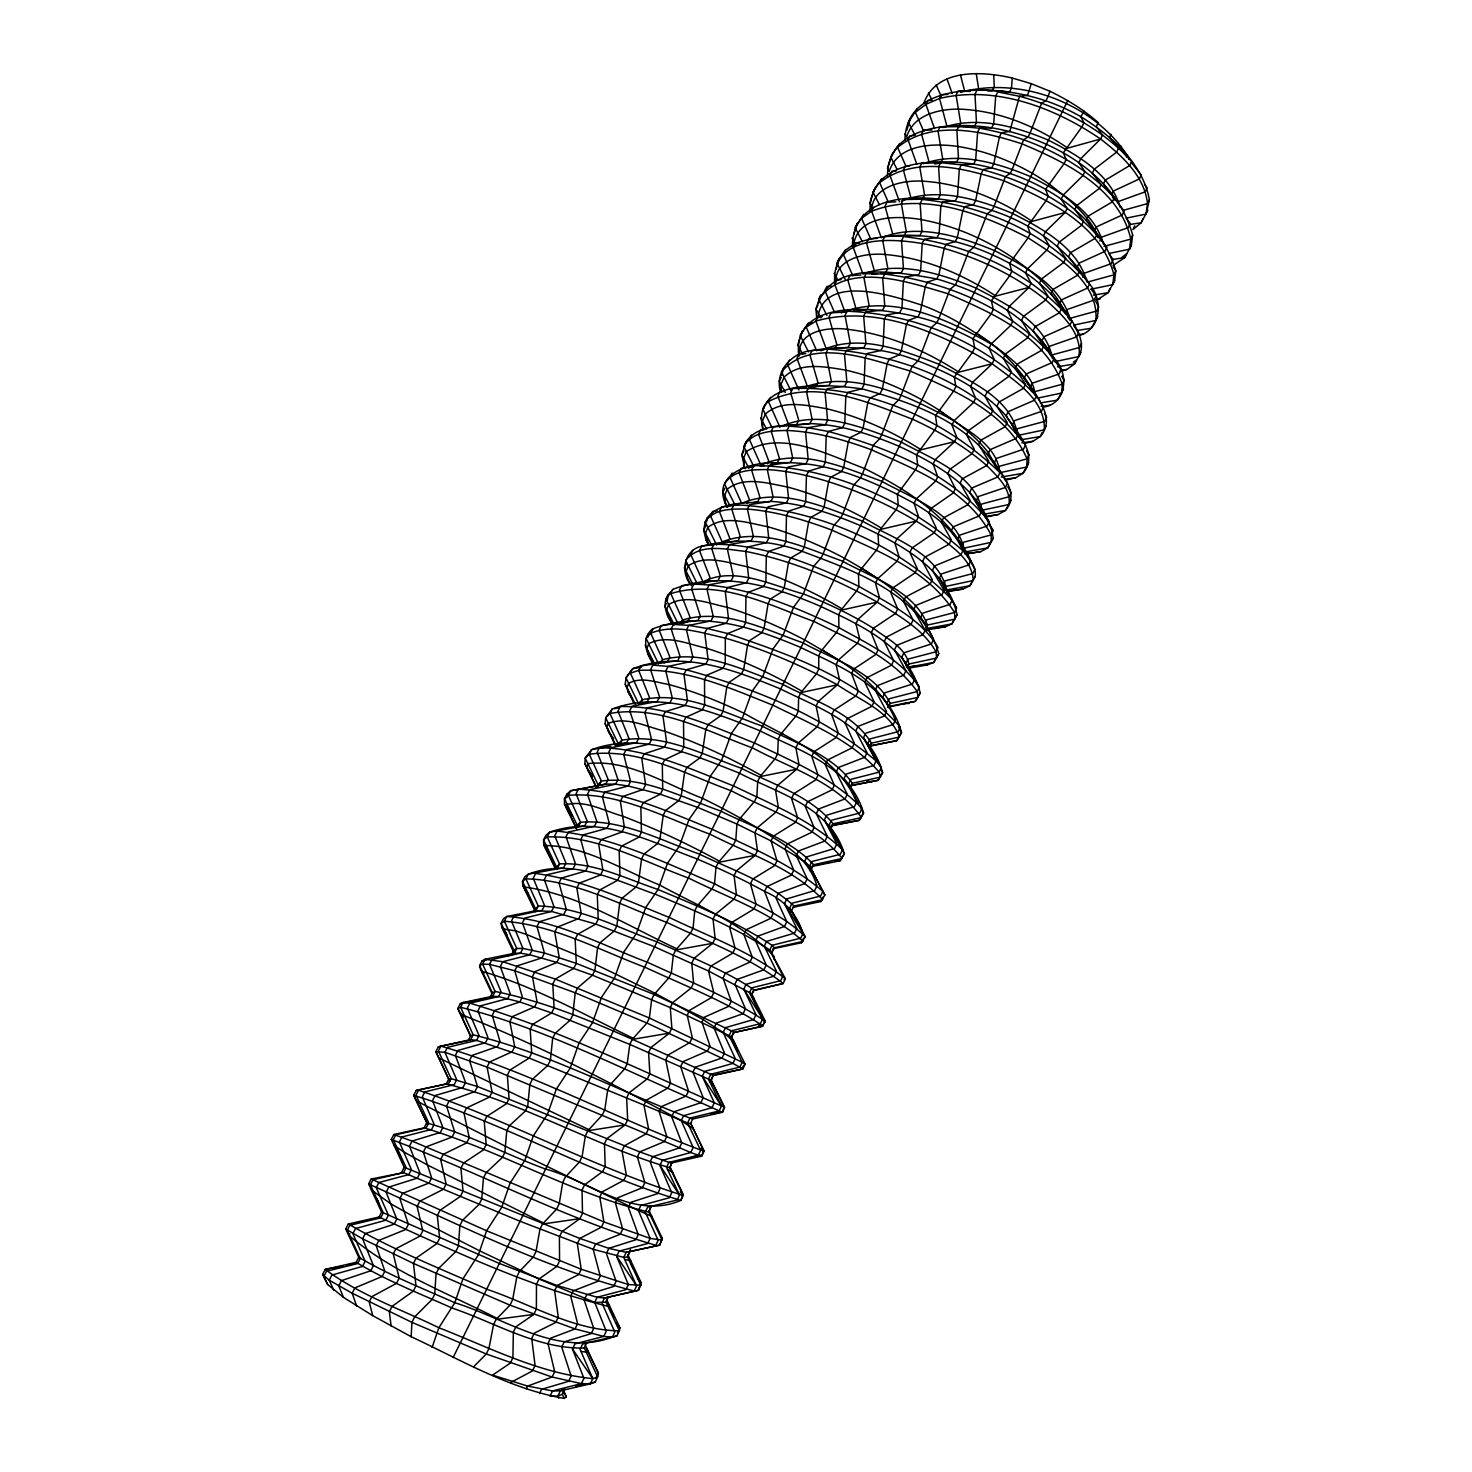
<?xml version="1.0" encoding="UTF-8"?>
<svg xmlns="http://www.w3.org/2000/svg" width="1472" height="1472" viewBox="0 0 1472 1472"><rect width="100%" height="100%" fill="white"/><g stroke="black" fill="none" stroke-linecap="round" stroke-linejoin="round"><path stroke-width="1.5" d="M649.042 1210.481L662.161 1238.081L659.787 1245.11L626.17 1252.341L608.856 1248.348L579.839 1238.449L404.193 1167.278L391.276 1139.438L393.778 1134.507L424.102 1127.865C500.443 1150.754 571.173 1193.369 648.802 1212.1L651.378 1205.568L648.802 1212.1L662.142 1240.123L650.146 1238.394L603.906 1221.907L412.05 1141.076L393.778 1134.507M1017.446 433.246C1009.994 396.943 968.19 380.181 938.658 364.136C902.428 350.262 858.452 332.69 820.916 350.833M988.154 516.562L998.329 514.501L1005.431 510.453C1022.01 490.875 996.728 470.286 988.522 452.879C975.108 435.252 956.745 422.464 938.768 409.915C910.211 391.736 878.858 377.77 845.83 370.134C825.792 366.951 800.363 361.358 784.134 377.145L780.988 384.542L781.282 391.258M575.902 827.411L564.438 804.006L564.475 798.781L566.794 794.236L570.676 790.758L605.82 784.061L615.609 784.19L628.213 785.993L660.358 794.254L698.298 807.631L736.957 824.062L771.089 840.935L804.54 861.543L809.655 866.125L824.872 895.105L820.916 901.563L792.966 907.341L794.089 906.034L822.701 899.705C793.114 867.983 748.346 853.889 710.35 834.33C664.866 817.714 617.982 791.292 568.339 795.34L564.475 798.781L577.116 825.074L575.57 828.11M566.738 797.75L566.794 794.236M835.728 282.477C834.992 257.71 866.198 252.706 885.279 254.509C924.508 257.968 961.823 273.737 994.538 295.173M669.907 1166.542L682.971 1193.958L680.892 1200.398C589.352 1173.018 504.841 1123.283 413.706 1095.334L427.745 1124.645L413.706 1095.334L416.171 1090.458L446.292 1083.962C523.186 1102.73 593.639 1145.529 669.87 1167.719L672.207 1161.684L669.87 1167.719L683.21 1195.448L680.892 1200.398C633.31 1220.638 589.426 1180.618 545.118 1168.915C505.522 1154.195 467.342 1133.716 426.586 1122.97L424.102 1127.865M1035.018 395.122C1034.135 377.255 1017.741 364.964 1005.358 354.053C979.34 334.733 952.366 316.222 921.674 305.072C894.479 296.461 823.86 272.43 817.733 317.952M773.886 958.971L773.959 956.193C742.661 923.57 698.666 906.366 659.548 884.966C623.006 870.265 586.371 846.326 546.296 845.554L545.523 848.332L548.449 852.877M1005.394 480.148L1015.698 477.756L1022.93 473.322C1039.545 453.873 1016.342 432.345 1006.167 415.895C982.634 389.767 950.378 373.428 917.994 360.916C884.267 347.521 847.651 344.816 811.992 350.557C791.954 352.213 774.198 371.514 780.528 392.012M853.65 245.254C857.403 214.618 898.049 215.593 921.178 219.567C954.445 225.713 986.111 239.458 1013.969 258.557M1052.425 358.469C1046.04 322.018 1005.468 303.802 975.881 288.015C940.902 273.774 900.183 260.305 863.015 274.086L853.245 247.48L855.287 243.432C906.218 226.007 963.314 238.041 1009.59 263.322C1034.963 276.846 1056.933 296.314 1071.91 320.988C1078.553 331.126 1085.324 344.779 1078.866 356.574L1054.486 361.707M596.031 786.784L584.899 763.71L585.175 758.08L591.56 749.671C641.645 731.382 692.521 754.786 738.778 772.874C777.676 793.169 830.337 806.417 844.321 853.889L840.162 860.752L812.397 866.382L810.244 870.927L813.703 864.708L842.168 858.452C815.065 824.633 769.065 810.722 731.584 790.906C686.246 774.438 638.719 747.721 589.242 754.216L585.175 758.08L597.779 784.19L597.485 787.299M482.282 972.918L482.356 971.483C535.219 986.571 583.758 1014.723 633.291 1038.257M871.369 210.33C872.951 186.19 902.391 180.099 922.171 181.13C961.253 183.374 998.605 198.83 1030.842 220.506M1024.567 443.532L1032.902 441.324L1040.281 436.54C1057.282 416.981 1034.54 394.57 1024.162 378.194C1001.254 351.606 969.091 335.082 936.818 322.681C900.864 309.819 791.071 289.506 798.781 356.022M563.04 1389.734L566.278 1396.873L564.254 1398.4C509.846 1388.998 460.718 1359.834 411.166 1336.705L411.939 1322.353L414.626 1316.906L432.106 1299.445L434.737 1294.109L436.043 1273.722L438.693 1268.349L455.75 1251.623L458.362 1246.342L459.871 1225.624L462.502 1220.306L479.154 1204.298L481.749 1199.073L483.442 1178.042L486.054 1172.779L502.302 1157.507L504.859 1152.337L506.773 1130.974L509.349 1125.786L525.21 1111.194L527.73 1106.079L529.846 1084.422L532.386 1079.289L547.86 1065.378L550.362 1060.318L552.662 1038.367L555.183 1033.289L570.271 1020.059L572.755 1015.054L575.239 992.809L577.742 987.786L592.462 975.2L594.909 970.25L597.577 947.729L600.042 942.742L614.413 930.819L616.842 925.925L619.694 903.127L622.122 898.196L636.143 886.898L638.535 882.059L641.571 858.986L643.982 854.11L657.634 843.438L660.008 838.635L663.21 815.304L665.602 810.483L678.905 800.418L681.26 795.671L684.627 772.082L687.001 767.317L699.973 757.841L702.291 753.13L705.824 729.302L708.179 724.574L720.802 715.686L723.12 711.031L726.818 686.964L729.137 682.29L741.446 673.974L743.728 669.374L747.574 645.067L749.874 640.43L761.87 632.684L764.115 628.121L768.126 603.575L770.408 598.994L782.092 591.799L784.318 587.273L788.477 562.525L790.74 557.98L802.111 551.319L804.319 546.848L808.625 521.879L810.851 517.39L821.928 511.244L824.118 506.828L828.57 481.638L830.778 477.186L841.542 471.574L843.714 467.194L848.314 441.784L850.485 437.386L860.973 432.29L863.126 427.947L867.854 402.353L870.026 397.992L880.219 393.392L882.335 389.086L887.211 363.29L889.346 358.984L899.263 354.862L901.379 350.612L906.384 324.613L908.5 320.344L918.123 316.719L920.221 312.506L925.354 286.322L927.452 282.09L936.818 278.944C982.468 292.468 1029.296 315.818 1054.173 358.358C1069.206 372.95 1067.108 403.402 1043.63 407.1M923.974 102.893C936.744 68.062 982.726 71.19 1012.258 78.034L1011.485 87.989L1009.516 91.963C971.299 87.547 905.777 87.492 904.912 140.337M615.13 745.071L605.176 723.801L605.673 717.766L612.223 708.989C661.995 690.442 713.368 712.08 759.46 730.572C798.542 750.481 850.154 765.661 863.567 813.059L859.243 820.327L831.643 825.847L833.134 823.786L861.433 817.586C837.586 782.313 788.882 767.593 752.578 747.923C707.406 731.566 659.198 704.646 609.942 713.478L605.673 717.766L618.24 743.691L622.012 740.177C663.081 733.019 703.266 754.842 741.097 768.163C772.414 784.263 810.502 795.745 833.134 823.786L830.981 828.313L829.288 824.798L831.459 820.235L859.85 813.004L862.003 808.441C833.042 777.658 792.175 761.484 754.897 743.176C711.951 726.046 667.478 705.585 620.319 706.578L618.001 711.123L628.912 738.263L626.612 742.826L621.442 744.225M1078.866 356.574C1082.656 332.746 1061.606 314.474 1045.801 299.938C1015.938 275.963 980.849 259.054 944.141 248.4C910.432 239.218 830.907 227.001 834.679 283.047M1079.27 335.542C1101.59 329.066 1103.227 299.626 1089.482 283.967C1070.954 253.92 1042.507 231.527 1010.381 217.47C969.974 199.162 853.594 174.193 852.38 245.99M638.774 1287.669L638.48 1290.282L604.458 1298.028L597.154 1297.255L557.17 1285.534L498.971 1263.307L381.579 1212.026L368.626 1183.985L371.146 1179.017L403.586 1172.614L519.598 1221.098L593.161 1249.25L623.76 1257.401L627.532 1256.941L630.329 1249.912L627.532 1256.941L640.872 1285.24L638.48 1290.282L604.458 1298.028L602.03 1303.143L614.818 1332.013L612.389 1337.165C557.888 1357.442 505.338 1318.323 454.811 1302.72C422.482 1288.331 389.234 1275.249 358.726 1257.254L345.736 1229.01L348.294 1223.986L379.04 1217.031C453.486 1251.053 528.356 1286.178 607.918 1306.308L609.5 1305.701L607.642 1303.419L613.842 1316.98M634.009 703.782L625.25 684.296L625.968 677.838L632.702 668.693C682.106 649.906 733.976 669.815 779.939 688.694C819.223 708.234 869.786 725.346 882.63 772.634L878.122 780.289L850.411 785.698M1090.844 289.23L1112.795 284.666L1113.899 274.859L1115.794 270.866C1097.707 209.797 1033.178 174.432 973.673 164.073C936.339 158.7 868.646 158.976 870.062 211.177M1112.795 284.666L1114.654 280.71L1115.794 270.866L1113.255 267.058M1109.851 253.276L1129.521 249.191L1130.79 239.071L1132.667 235.115C1115.905 173.862 1051.063 137.669 991.686 127.843C953.506 121.753 886.42 124.329 887.561 176.677M1129.521 249.191L1131.361 245.272L1132.667 235.115M653.697 664.866C646.502 654.304 640.32 637.946 652.979 628.802C702.015 609.794 754.345 627.992 800.216 647.257C839.702 666.43 889.235 685.455 901.508 732.596L896.834 740.637L869.124 746.304M647.809 637.376L648.287 633.935M1126.54 218.095L1146.099 214.047L1147.534 203.614L1149.393 199.695C1142.64 163.024 1111.139 135.663 1080.89 116.711C1049.426 98.606 1013.288 89.461 977.003 90.197L974.998 94.19L976.451 122.397L974.446 126.39L940.019 126.905L938.014 130.898L942.706 158.921L940.7 162.914L934.794 164.018M1146.099 214.047L1149.393 199.695M667.313 600.282L668.159 594.835L673.054 589.297C721.722 570.087 774.511 586.574 820.272 606.206C860.016 625.066 908.5 645.987 920.221 692.962L915.363 701.353L887.653 707.278M706.597 521.732L707.37 517.721C722.071 499.505 749.947 503.958 770.942 501.382C801.798 503.461 831.514 513.378 859.814 525.375C899.65 543.702 947.048 568.118 957.076 614.781L951.906 623.907L945.263 626.833L926.293 629.998M1012.258 78.034L1031.246 83.665L1027.603 95.367L1019.526 96.306L997.722 91.945L995.716 95.974L993.674 123.832L991.686 127.843L979.616 128.23L958.916 126.261L956.892 130.29L958.456 158.424L956.45 162.435L949.698 162.656M744.869 446.421L745.844 442.078C759.883 421.857 788.495 426.696 809.95 423.605C840.714 424.598 870.467 434.148 898.564 446.108C937.682 464.25 985.909 491.574 993.25 538.09L987.749 547.915L980.812 551.595L966.57 553.895M919.798 448.923C891.02 430.836 859.611 416.76 826.546 408.701C806.785 405.426 781.779 399.041 765.33 414.166L762.367 421.213L762.956 429.861C749.69 376.262 830.116 384.486 861.911 388.866C912.162 402.5 970.582 422.446 997.777 470.102M763.95 408.406L764.796 404.782M781.742 375.36L783.582 367.834M802.203 331.218L797.677 344.982L802.645 354.016M818.506 303.011C832.876 259.09 902.189 272.872 936.818 278.944L938.878 274.767L944.141 248.4L946.22 244.223L955.328 241.518L957.37 237.378L962.762 210.846L964.822 206.706L973.654 204.461L975.678 200.358L981.198 173.659L983.222 169.538L991.815 167.753L993.821 163.686L999.451 136.822L1001.457 132.756L1009.792 131.394L1019.526 96.306C1061.625 107.769 1102.362 128.616 1131.618 161.57L1129.705 165.563L1105.306 180.118L1103.393 184.11L1124.13 210.974L1122.234 214.986L1096.382 226.89L1094.469 230.902L1098.075 237.673M836.059 269.413L838.911 259.017L845.333 250.258L855.287 243.432L859.666 243.119M853.999 234.122L856.998 223.413M874.938 188.14L869.805 203.026L871.571 206.117M432.106 1347.34L438.877 1327.726L454.811 1302.72L462.87 1278.984L478.382 1254.806L486.606 1230.776L501.676 1207.426L510.085 1183.083L524.75 1160.543L533.306 1135.906L547.547 1114.157L556.269 1089.262L570.124 1068.267L578.993 1043.096L592.443 1022.856L601.459 997.427L614.542 977.942L623.705 952.237L636.401 933.487L645.711 907.543L658.039 889.493L667.478 863.291L679.457 845.958L689.025 819.518L700.654 802.866L710.35 776.204L721.611 760.233L731.455 733.332L742.385 718.023L752.339 690.902L762.919 676.237L773.021 648.913L783.27 634.874L793.482 607.347L803.399 593.934L813.722 566.186L821.137 557.888L823.345 553.398L833.778 525.467L840.898 517.702L843.07 513.268L853.631 485.134L860.458 477.922L862.629 473.524L873.282 445.225L879.833 438.546L881.967 434.185L892.731 405.683L899.006 399.538L901.122 395.232L911.996 366.565L917.994 360.916L920.11 356.647L931.058 327.814L936.818 322.681L938.897 318.449L949.955 289.432L955.438 284.795L957.499 280.618L968.65 251.436L973.894 247.296L975.936 243.138L987.178 213.808L992.165 210.146L994.17 206.025L1005.523 176.548L1010.252 173.346L1012.258 169.28L1023.684 139.638L1028.192 136.896L1030.161 132.866L1041.679 103.077L1045.948 100.795L1047.898 96.802L1049.959 91.282L1031.246 83.665M892.713 153.18L887.432 168.323L889.198 171.396C898.288 143.63 933.745 143.152 957.794 146.409C990.914 151.8 1022.506 165.324 1049.904 184.607M906.826 130.143L910.322 118.551M1134.728 225.786L1132.925 229.595L1141.131 222.787L1147.921 210.165M585.175 1345.003L598.405 1373.229L597.632 1376.909L592.811 1378.638L590.346 1383.846L560.354 1390.856L552.57 1390.948L527.62 1386.072L492.55 1375.124L510.306 1363.127L512.918 1357.681L513.342 1332.142L515.936 1326.787L533.784 1314.422L536.378 1309.05L536.489 1284.265L539.046 1278.984L557.005 1266.27L559.562 1260.952L559.397 1236.922L561.918 1231.678L579.968 1218.632L582.507 1213.37L582.047 1190.075L584.55 1184.886L602.692 1171.51L605.213 1166.302L604.458 1143.726L606.924 1138.61L625.177 1124.884L627.661 1119.732L626.63 1097.873L629.078 1092.794L647.422 1078.755L649.87 1073.677L648.582 1052.498L650.992 1047.475L669.429 1033.123L671.858 1028.1L670.275 1007.584L672.686 1002.634L691.196 987.988L693.606 983.002L691.766 963.166L694.14 958.254L712.742 943.313L715.116 938.382L713.037 919.19L715.374 914.333L734.05 899.098L736.405 894.222L734.068 875.674L736.405 870.872L755.154 855.342L757.491 850.522L754.897 832.618L757.197 827.853L776.038 812.047L778.338 807.282L775.505 789.986L777.786 785.275L796.702 769.212L798.983 764.465L795.91 747.776L798.174 743.121L817.144 726.8L819.407 722.108L816.114 706.008L818.34 701.408L837.384 684.811L839.629 680.174L836.114 664.663L838.322 660.1L857.422 643.264L859.648 638.664L855.913 623.723L858.084 619.215L877.257 602.122L879.446 597.577L875.509 583.206L877.662 578.717L896.908 561.402L899.061 556.913L894.902 543.076L897.055 538.642L916.338 521.088L918.491 516.635L914.112 503.35C872.473 480.35 825.774 460.386 777.29 462.852C752.1 461.122 708.345 474.002 727.389 507.435M662.161 1238.081L659.787 1245.11L626.17 1252.341L623.76 1257.401L636.603 1285.884L634.193 1290.981C541.622 1267.318 455.639 1222.79 368.626 1183.985M416.171 1090.458L448.592 1083.521L451.058 1078.626L438.417 1051.008L440.901 1046.132L470.746 1039.655L476.542 1040.391L529.184 1058.074L687.626 1122.97L700.598 1150.313L698.262 1155.262L690.773 1152.502L487.03 1067.108L444.93 1052.278L435.896 1051.67L449.678 1081.184L435.896 1051.67L438.343 1046.85L440.901 1046.132C531.705 1072.389 615.517 1118.646 704.076 1151.233L690.552 1123.044L704.076 1151.233L701.758 1156.127L698.262 1155.262L668.914 1162.383L666.558 1167.333L679.494 1195.043L677.12 1200.048L647.643 1207.132L645.27 1212.137L658.15 1240.234L655.776 1245.275C564.494 1218.706 480.019 1172.761 391.276 1139.438M470.451 1036.086L457.866 1008.467L460.294 1003.683L463.073 1002.487L492.678 996.231L498.64 996.562L519.874 1001.972L551.632 1012.957L629.814 1044.439L708.474 1079.086L721.501 1106.061L719.182 1110.955L689.945 1118.076C617.688 1090.642 548.43 1053.271 473.193 1034.798L470.672 1035.699L468.243 1040.502L438.343 1046.85M535.311 911.665L522.873 885.776L522.468 881.397L524.823 876.76L528.282 874.166C571.78 857.587 615.167 880.219 655.647 894.35C694.637 910.708 734.362 926.679 769.782 950.029L782.92 975.936L780.675 980.683L751.824 987.859L749.561 992.606L762.662 1018.882L760.38 1023.666L731.4 1030.823L654.12 994.465L576.288 963.369L544.438 953.01L522.928 948.41L516.782 948.502L513.894 950.194L511.52 954.886L514.39 953.249L520.499 953.194L529.773 954.758L556.821 962.449L592.462 975.2L670.275 1007.584L729.118 1035.626L731.805 1037.263L745.145 1064.146L742.882 1068.93L713.644 1075.498C641.994 1045.157 571.651 1007.106 495.107 991.429L492.384 992.735L489.992 997.482L492.678 996.231L495.107 991.429L482.595 964.068L485.024 959.284L514.39 953.249L516.782 948.502L504.362 921.251L506.773 916.504L535.882 910.708L551.558 911.462L595.792 924.103L653.862 946.533L708.51 971.005L749.561 992.606L752.045 994.63L765.366 1021.255L761.999 1026.444L733.479 1032.626L731.253 1037.337L733.093 1041.164M555.22 868.333L543.757 844.689L543.573 839.886L545.91 835.305L549.59 832.25C600.116 814.237 650.238 841.745 696.753 858.802C719.826 868.682 742.587 879.299 764.575 891.406C783.38 899.41 796.978 913.56 802.994 933.432L800.768 938.142L772.027 945.318C736.754 921.785 696.992 905.85 658.039 889.493C626.189 878.894 593.823 861.966 559.507 863.917L554.686 869.437M632.371 698.501L629.041 693.938L627.035 687.81L628.636 683.358C641.056 676.329 656.089 682.364 669.061 684.572C694.931 691.601 719.79 701.831 744.004 713.239C784.852 736.828 837.347 755.136 856.557 802.111L854.367 806.711L826.565 815.267L824.375 819.867L842.518 849.694L840.346 854.294L811.845 861.506L809.655 866.125L824.872 895.105M668.159 594.835C661.885 603.943 666.393 615.333 672.318 623.374L668.196 616.713L666.614 609.831L668.638 604.606C686.357 593.786 708.602 603.502 727.15 607.31C753.811 615.517 779.479 626.704 804.135 639.676C839.095 660.192 879.262 680.248 895.381 720.01L893.246 724.537L865.61 733.24L863.457 737.748L881.286 767.593L879.152 772.119L880.532 777.106L852.38 783.27L850.724 785.68L878.122 780.289L882.63 772.634L880.55 768.734M708.51 544.511L705.456 533.306L707.866 527.344C725.052 514.574 748.53 523.13 767.501 526.682C794.126 534.152 819.665 545.045 844.063 558.035C879.189 578.22 916.688 600.65 933.469 639.529L931.371 643.963L903.882 652.814L901.784 657.23L919.282 687.093L917.203 691.527L918.142 697.342L890.284 703.377L888.205 707.774M745.844 442.078L741.814 454.922L744.354 466.532L743.581 458.234L746.359 451.536C781.466 429.198 829.914 455.713 864.432 468.446C906.605 489.569 950.158 516.12 970.802 560.611L968.76 564.954L941.436 573.933L939.357 578.275L956.561 608.138L954.518 612.481L955.052 619.086L927.489 625.03L926.127 627.9M809.25 388.166L815.764 386.382L817.88 382.168L809.876 354.77L811.992 350.557L848.203 347.337L850.301 343.142L845.002 315.413L847.118 311.218C917.277 313.904 988.522 344.117 1036.27 396.078L1034.264 400.292L1008.173 411.682L1006.167 415.895L1018.182 434.166L1016.177 438.435L990.03 449.696L988.006 453.946L1007.437 483.202L1005.413 487.453L978.254 496.579L976.23 500.83L993.122 530.693L991.116 534.943L991.263 542.322L963.976 548.154C955.126 512.422 910.469 497.481 881.434 481.142C844.229 467.544 799.682 447.028 760.895 465.17L749.303 439.226L751.438 435.031M1026.794 450.726L1029.002 454.701L1027.033 458.878L1026.794 466.974L999.782 472.714C996.691 441.158 960.314 427.892 938.768 409.915M1062.03 376.151L1064.201 380.126L1062.269 384.247L1061.662 393.042L1037.171 398.213M1081.552 343.381L1079.638 347.447L1052.59 354.77M595.994 1378.326L598.405 1373.229L586.334 1348.297L588.009 1351.057L586.206 1352.106L580.98 1351.443M617.504 1332.749L619.878 1327.726L606.685 1299.702L606.022 1302.223L619.362 1330.835L616.952 1335.932L612.389 1337.165L603.759 1336.41L575.055 1328.94L509.993 1305.149L413.466 1263.454L362.59 1238.835L345.736 1229.01M639.547 1285.994L641.13 1282.682L627.974 1254.862M446.292 1083.962L448.739 1079.123L451.058 1078.626L477.48 1086.52L639.786 1151.895L668.914 1162.383L672.207 1162.825L701.758 1156.127L703.598 1150.258L700.764 1148.362M710.994 1079.97L724.003 1106.999L722.421 1112.317L724.702 1107.478L710.994 1079.97L713.258 1075.204L742.882 1068.93L732.927 1063.391L646.926 1023.058L575.239 992.809L514.74 970.747L489.532 964.362L482.595 964.068L479.614 965.687L480.516 969.165L491.961 993.526M741.98 1068.893L743.47 1065.746M744.206 1064.164L745.145 1064.146L742.182 1062.25L729.118 1035.626L731.4 1030.823L734.068 1032.498L763.14 1026.002C726.524 1001.843 685.014 985.78 645.306 967.398C599.362 950.066 553.914 925.115 504.362 921.251L501.142 923.33L513.894 950.194L514.225 953.414L501.805 927.25L501.142 923.33L503.534 918.657L506.773 916.504C556.342 920.074 601.827 945.098 647.754 962.394C687.406 980.83 728.99 996.783 765.366 1021.255L761.999 1026.444L758.779 1025.506M771.862 951.777L773.334 948.686L801.467 942.779L803.638 938.179M820.916 901.563L823.069 897.018M953.911 619.657L951.906 623.907L927.415 628.415M1042.213 432.474L1040.281 436.54L1020.869 439.815M1109.98 288.825L1108.122 292.744L1096.548 300.27M1142.953 218.942L1141.131 222.787L1129.778 224.498M360.548 1257.677L358.726 1257.254L356.169 1262.314L325.183 1269.416L322.607 1274.494L329.268 1280.235L352.194 1293.244L411.939 1322.353L486.275 1353.982L552.129 1377.038L581.44 1383.606L590.346 1383.846L595.203 1382.061L597.632 1376.909L584.292 1348.002L586.721 1342.887L616.952 1335.932M556.25 866.364L543.573 839.886L547.234 836.887L549.59 832.25L584.807 825.7L587.162 821.063L576.049 793.831L578.404 789.194C625.545 791.66 669.484 812.194 712.724 829.49C750.591 847.504 790.795 863.696 822.848 891.351L820.658 896.006L792.028 903.219L789.82 907.874L805.239 936.744L801.467 942.779M690.515 584.329C679.898 571.614 684.388 549.866 701.702 546.167C735.043 538.053 769.746 539.801 802.111 551.319C854.57 571.265 921.895 593.694 938.731 653.678L933.726 662.455L927.25 664.976L908.132 668.27M1049.959 91.282C1067.292 99.636 1083.815 109.793 1098.241 122.599L1096.309 126.574L1102.528 134.982L1100.578 139.012L1080.816 158.626L1078.866 162.656L1084.919 171.506L1082.95 175.573L1063.226 195.003L1061.257 199.07L1067.126 208.38L1065.158 212.502L1045.451 231.73L1043.482 235.833L1049.186 245.603L1047.181 249.762L1027.53 268.824L1025.524 272.964L1031.062 283.194L1029.02 287.408L1009.424 306.25L1007.4 310.426L1012.754 321.154L1010.712 325.404L991.153 344.043L989.11 348.275L994.262 359.481L992.202 363.768L972.698 382.205L970.637 386.474L975.605 398.194L973.507 402.518L954.058 420.753L951.979 425.058L956.745 437.294L954.647 441.655L935.235 459.669L933.138 464.011L937.719 476.762L935.585 481.178L916.246 498.953L914.112 503.35C933.708 515.218 953.746 528.669 962.89 550.694C968.907 557.98 976.322 566.058 975.255 576.251L969.901 585.746L963.13 589.039L946.367 591.726M558.79 1398.179L557.888 1396.063L560.354 1390.856L564.806 1389.071L562.341 1394.242L557.888 1396.063L550.068 1396.21L552.57 1390.948L581.44 1383.606L583.924 1378.344L572.498 1349.051L574.982 1343.844L603.759 1336.41L606.225 1331.203L594.706 1302.407L597.154 1297.255L625.858 1289.711L628.305 1284.541L616.676 1256.242L619.105 1251.145L647.717 1243.49L650.146 1238.394L638.425 1210.554L505.411 1146.265L417.11 1101.277M649.575 1215.007L651.857 1216.387L638.425 1210.554L640.817 1205.513L669.355 1197.766L671.747 1192.706L659.934 1165.346L662.308 1160.359L690.773 1152.502L693.146 1147.516L681.242 1120.615C609.298 1082.178 536.618 1043.924 460.607 1014.3L463.386 1017.152M724.003 1106.999L714.306 1102.767L702.31 1076.326L704.646 1071.432L732.927 1063.391L735.246 1058.497L723.175 1032.498L703.138 1019.654L655.15 993.287L575.883 954.794L526.645 934.499L515.586 930.856L503.866 929.09L503.571 930.985L506.975 934.665M737.73 1050.75L733.7 1041.09L723.175 1032.498L725.475 1027.64L753.682 1019.526L755.982 1014.668L743.82 989.092L746.102 984.308L774.235 976.102L776.498 971.299L764.262 946.146L766.526 941.399L794.567 933.101L796.83 928.354L784.502 903.642L786.747 898.932L814.715 890.56L816.923 885.85C810.336 863.162 792.175 848.921 772.8 837.384C749.984 823.087 726.487 809.894 702.218 798.21C665.896 784.3 627.808 758.834 587.862 763.655L586.666 767.298L592.149 776.075M1044.402 413.595L1046.684 417.238L1044.734 421.378L1017.465 428.702L1015.496 432.86L1012.386 424.856L1014.374 420.679L1041.385 411.424L1043.372 407.247C1027.033 377.476 1005.578 350.851 976.138 333.058M1031.688 391.534L1030.216 387.394L1032.185 383.254L1059.122 373.962L1061.073 369.822L1049.076 352.066M1065.36 313.554L1067.31 309.488L1094.082 300.067L1095.996 296.001L1091.157 289.138M1082.693 277.141L1084.606 273.111L1111.305 263.635L1113.218 259.606L1109.207 254.049M1099.86 241.058L1101.774 237.066L1128.38 227.553L1130.275 223.56L1126.246 218.077M924.637 624.11L926.698 619.767L954.518 612.481C927.71 569.425 875.877 550.031 831.551 529.975C804.43 519.855 776.388 511.41 747.408 509.073C732.89 508.944 714.104 508.098 705.217 521.971L703.69 529.938L705.787 539.341L708.547 544.622L705.787 539.341M956.561 608.138L943.147 585.12L945.208 580.814L972.9 573.528L974.924 569.222L957.886 539.378L951.151 531.171L953.212 526.847L979.432 515.807L981.493 511.465L969.662 492.384L971.704 488.097L997.887 476.928L999.93 472.641C945.815 420.109 868.848 385.498 792.782 388.553L790.63 392.785L798.762 420.182L796.628 424.433L790.151 426.052M961.492 546.517L963.534 542.248L991.116 534.943C967.711 489.79 915.142 469.421 871.093 449.641C844.063 439.705 815.948 431.756 787.023 430.468C771.714 430.707 752.523 431.554 743.728 446.237L753.149 465.134M997.666 470.378L999.654 466.201L1027.033 458.878C1006.885 411.939 953.709 390.356 909.862 370.889C872.436 360.217 811.918 335.726 781.503 371.919L790.869 390.577M756.829 1006.517L751.29 995.109L753.498 990.454L783.196 983.48L785.404 978.788L769.782 950.029L772.027 945.318L774.272 947.784L803.05 941.399C771.015 911.959 727.462 897.442 688.896 878.214C643.264 861.414 596.933 835.378 547.234 836.887L559.507 863.917L557.152 868.572M608.433 1297.163L606.022 1302.223L594.706 1302.407L539.046 1278.984L479.578 1250.832L420.366 1220.417L390.724 1203.765L371.404 1189.983M734.068 1032.498L731.253 1037.337M772.064 952.439L774.272 947.784L773.334 948.686M858.378 803.197L850.246 787.741L852.38 783.27C831.735 753.682 792.69 742.182 761.76 725.898C724.04 712.632 683.266 690.754 642.436 699.734L638.498 703.598L625.968 677.838L632.702 668.693L641.222 667.294M868.94 745.071L871.222 751.143L869.308 747.574L871.424 743.139C852.766 712.172 812.82 700.47 782.202 684.075C744.611 670.809 703.211 648.986 662.658 659.695L659.916 662.492M907.598 666.926L908.978 664.019C905.096 646.797 886.273 638.278 873.393 628.305C851.294 614.505 827.687 603.299 803.399 593.934C771.438 585.286 730.443 563.997 699.586 583.998M944.472 589.26L945.815 586.408C935.235 551.466 891.149 537.28 861.985 520.922C824.725 507.454 780.804 486.514 741.63 503.332L729.965 477.296L732.118 473.046M539.654 1393.322L541.567 1389.329L568.597 1381.325L571.118 1376.007L561.715 1347.082L564.236 1341.838L591.229 1333.65L593.731 1328.37L584.182 1300.052L586.666 1294.845L613.622 1286.473L616.106 1281.266L606.39 1253.5L608.856 1248.348L635.775 1239.792L638.222 1234.64L628.378 1207.426L630.807 1202.348L657.708 1193.608L660.118 1188.511L650.127 1161.85L652.538 1156.826L679.383 1147.921L681.794 1142.861L671.655 1116.751L674.047 1111.765L700.856 1102.694L722.421 1112.317L693.036 1118.941L689.945 1118.076L687.626 1122.97L690.718 1123.798L692.834 1118.223M1111.636 194.948L1113.531 190.974L1139.328 178.958L1141.223 174.984L1131.434 162.785M1128.638 159.307L1129.098 158.314C1095.702 104.328 1021.678 75.514 960.701 92.368M526.332 1388.74L527.62 1386.072L552.129 1377.038L554.686 1371.665L547.989 1343.513L550.528 1338.232L575.055 1328.94L577.594 1323.622L570.694 1296.133L573.197 1290.907L597.742 1281.358L600.263 1276.095L593.161 1249.25L595.626 1244.079L620.19 1234.272L622.674 1229.083L615.37 1202.863L617.835 1197.73L642.399 1187.702L644.846 1182.568L637.358 1156.955L639.786 1151.895L664.369 1141.628L666.798 1136.531L659.125 1111.544L661.517 1106.521L686.099 1096.033L688.51 1090.991L680.653 1066.593L683.026 1061.643L707.609 1050.916L710.001 1045.93L701.96 1022.12L704.315 1017.207L728.898 1006.259L731.253 1001.328L723.046 978.107L725.365 973.231L749.966 962.081L752.302 957.205L743.912 934.536L746.212 929.715L770.813 918.344L773.113 913.523L764.575 891.406L766.857 886.641L791.458 875.067L793.721 870.283L785.018 848.718L787.281 844.008L811.882 832.232L814.126 827.503L805.258 806.472L807.502 801.798L832.085 789.838L834.33 785.146L825.295 764.63L827.522 760.012L852.104 747.85L854.312 743.213L845.13 723.23L847.32 718.649L871.902 706.302L874.092 701.721L864.782 682.217L866.953 677.69L891.517 665.178L893.688 660.634L884.23 641.626L886.365 637.137L910.947 624.441L913.082 619.951L903.477 601.441L905.611 596.988L930.157 584.126L932.291 579.674L922.539 561.642L924.655 557.244L949.201 544.198L951.298 539.782L941.418 522.229L943.497 517.868L968.042 504.657L970.122 500.296L960.112 483.202L962.173 478.878L986.718 465.52L988.779 461.196L978.622 444.544L980.683 440.275L1005.192 426.751L1007.234 422.464L996.967 406.272L998.991 402.04L1023.5 388.35L1025.524 384.118L1015.128 368.35L1017.134 364.173L1041.624 350.336L1043.63 346.122L1033.123 330.814L1035.11 326.655L1059.582 312.671L1061.57 308.513L1050.934 293.609L1052.903 289.506L1077.357 275.374L1079.326 271.253L1068.58 256.772L1070.53 252.687L1094.984 238.427L1096.916 234.342L1086.06 220.266L1087.992 216.237L1112.427 201.83L1114.359 197.782C1079.252 159.951 1029.995 137.135 979.616 128.23L977.61 132.296L975.678 160.025L973.673 164.073L961.345 164.864L940.645 162.693L938.602 166.759L940.295 194.782L938.271 198.849L903.403 199.566L901.342 203.651L906.274 231.564L904.231 235.649L900.33 236.238M1121.498 146.317L1120.542 148.286L1127.294 157.467M510.471 1382.631L532.496 1370.91L535.09 1365.501L531.705 1338.471L534.262 1333.154L555.717 1322.463L558.274 1317.109L554.631 1290.815L557.17 1285.534L578.68 1274.55L581.219 1269.25L577.318 1243.656L579.839 1238.449L601.404 1227.133L603.906 1221.907L599.766 1196.994L602.25 1191.842L623.87 1180.25L626.354 1175.061L621.975 1150.846L624.441 1145.75L646.116 1133.863L648.563 1128.73L643.963 1105.178L646.392 1100.118L668.104 1087.955L670.533 1082.877L665.694 1059.969L668.104 1054.982L689.871 1042.544L692.282 1037.521L687.222 1015.257L689.595 1010.307L711.418 997.593L713.791 992.643L708.51 971.005L710.866 966.11L732.725 953.138L735.08 948.226L729.597 927.194L731.915 922.355L753.83 909.126L756.148 904.268L750.444 883.844L752.744 879.06L774.695 865.573L776.995 860.77L771.089 840.935L773.37 836.188L795.358 822.462L797.64 817.714L791.531 798.468L793.776 793.776L815.801 779.81L818.064 775.1L811.753 756.424L813.998 751.769L836.041 737.582L838.286 732.909L831.772 714.803L833.998 710.203L856.078 695.778L858.286 691.159L851.607 673.606L853.797 669.042L875.914 654.396L878.103 649.833L871.222 632.813L873.393 628.305L895.546 613.438L897.718 608.911L890.67 592.425L892.805 587.954L914.977 572.884L917.13 568.394L909.898 552.423L912.033 548.007L934.223 532.735L936.358 528.282L928.961 512.826L931.058 508.466L953.286 492.973L955.383 488.575L947.821 473.616L949.9 469.292L972.146 453.597L974.243 449.254L966.497 434.792L968.576 430.505L990.84 414.626L992.901 410.32L985.007 396.336L987.05 392.086L1009.332 376.022L1011.374 371.754L1003.334 358.266L1005.358 354.053L1027.658 337.806L1029.682 333.574L1021.476 320.546L1023.482 316.37L1045.801 299.938L1047.806 295.762L1039.453 283.176L1041.44 279.054L1063.778 262.439L1065.765 258.299L1057.246 246.174L1059.214 242.089L1081.57 225.308L1083.539 221.205L1074.891 209.521L1076.842 205.473L1099.198 188.526L1101.148 184.46L1092.353 173.218L1094.285 169.206L1116.678 152.094L1118.591 148.065L1109.667 137.246L1111.102 134.265M1084.018 111.136L1080.89 116.711L1083.926 122.802L1081.957 126.85L1063.318 152.83L1066.151 159.399L1064.182 163.484L1045.58 189.318L1048.23 196.346L1046.224 200.486L1027.677 226.136L1030.106 233.662L1028.1 237.82L1009.59 263.322L1011.834 271.326L1009.792 275.54L991.337 300.858L993.361 309.359L991.3 313.61L972.918 338.762L974.722 347.778L972.642 352.066L954.298 377.034L955.898 386.566L953.782 390.89L935.511 415.693L936.873 425.739L934.757 430.118L916.541 454.719L917.663 465.299L915.529 469.715L897.368 494.132L898.27 505.264L896.098 509.735L880.182 529.497L878.03 533.931L878.674 545.615L876.484 550.142L860.66 569.646L858.47 574.135L858.894 586.39L856.667 590.953L840.935 610.218L838.727 614.744L838.893 627.587L836.666 632.187L821.008 651.194L818.782 655.758L818.69 669.19L816.445 673.845L800.897 692.576L798.634 697.194L798.302 711.215L796.021 715.926L780.565 734.381L778.283 739.054L777.676 753.682L775.376 758.43L760.03 776.627L757.73 781.338L756.847 796.591L754.529 801.394L739.275 819.297L736.957 824.062L735.798 839.96L733.461 844.799L718.318 862.408L715.981 867.229L714.546 883.77L712.154 888.665L697.139 905.961L694.766 910.837L693.054 928.041L690.644 932.99L675.74 949.974L673.348 954.905L671.324 972.771L668.895 977.776L654.12 994.465L651.691 999.433L649.373 1017.998L646.926 1023.058L632.261 1039.416L629.814 1044.439L627.201 1063.704L624.717 1068.801L610.162 1084.827L607.697 1089.906L604.771 1109.888L602.269 1115.058L587.843 1130.754L585.359 1135.887L582.102 1156.587L579.563 1161.813L565.285 1177.158L562.764 1182.329L559.194 1203.783L556.637 1209.064L542.487 1224.06L539.93 1229.304L536.029 1251.513L533.434 1256.849L519.432 1271.477L516.856 1276.776L512.606 1299.758L509.993 1305.149L496.119 1319.409L493.525 1324.763L488.925 1348.536L486.275 1353.982L473.542 1366.881M834.734 348.68L836.832 344.522L828.92 317.106L831.036 312.929L846.768 311.825M922.539 199.106L924.582 195.077L919.761 167.109L921.803 163.061L940.7 162.914M958.677 127.07L960.664 123.114L956.082 95.036L958.088 91.062L970.361 91.393M381.579 1212.026L379.04 1217.031L380.678 1217.822L383.29 1212.799L370.41 1184.831L372.968 1179.808L403.586 1172.614L406.125 1167.609L393.318 1139.77L395.839 1134.783L426.218 1127.828L428.702 1122.878L415.987 1095.168L418.49 1090.237C508.594 1120.137 592.719 1167.094 683.21 1195.448L680.285 1191.731M401.69 1172.227L404.193 1167.278M533.6 911.168L538.255 905.998C579.655 906.973 617.946 927.765 656.273 941.62C689.374 956.579 723.966 969.698 754.271 989.92L751.29 995.109M596.252 787.207L601.367 781.025C642.62 775.762 682.272 797.438 720.213 810.851C751.953 826.749 789.084 838.378 813.703 864.708L812.397 866.382M535.882 910.708L538.255 905.998L525.909 878.858L528.282 874.166L563.592 867.781L565.966 863.089L554.742 835.82L557.115 831.146C612.573 836.942 663.835 862.132 714.546 883.77C745.09 900.128 780.399 911.996 805.239 936.744M578.22 826.878L580.538 822.259L568.339 795.34L570.676 790.758L599.067 785.588L601.367 781.025L589.242 754.216L591.56 749.671L611.046 746.23M661.167 662.639L662.658 659.695L650.734 633.218L652.979 628.802M681.205 622.95L682.677 620.025C722.936 607.678 764.962 629.39 802.461 642.675C832.766 659.143 873.577 671.177 890.284 703.377M701.058 583.648L702.512 580.759L690.736 554.502L692.926 550.178M747.187 503.755L749.358 499.468L739.036 472.586L741.207 468.298L753.903 466.771M767.317 463.846L768.752 460.994L758.522 434.148L760.674 429.916L764.87 429.438M786.545 425.721L787.962 422.906L777.823 396.097L779.958 391.902L784.502 391.442M805.589 387.946L806.987 385.167L796.959 358.414L799.057 354.255M873.687 207.166L871.645 211.177L861.58 218.316L855.011 227.369L862.371 241.794M713.258 1075.204L711.362 1080.301L708.474 1079.086L710.792 1074.229L739.882 1067.09L742.182 1062.25L649.373 1017.998L555.294 979.082L502.78 961.731L485.024 959.284L482.025 960.958L479.614 965.687L492.384 992.735M707.37 517.721L705.217 521.971L716.643 545.063M820.64 294.952L815.948 308.991L816.684 318.081M838.911 259.017L836.887 263.01L845.222 279.404M612.223 708.989L609.942 713.478L622.012 740.177L619.712 744.703L615.388 745.458M673.054 589.297L665.97 599.159L677.451 622.564M770.574 397.385L762.698 408.903L772.101 427.671M789.526 360.07L787.428 364.21L798.891 389.933M845.333 250.258L843.29 254.27L852.785 275.669M863.604 214.342L861.58 218.316L871.001 239.623M881.691 178.738L872.951 192.041L879.354 204.534M899.613 143.465L890.744 157.062L897.129 169.464M917.369 108.523L908.371 122.378L915.161 135.516M666.301 603.52L664.847 606.372L674.378 624.901M686.522 563.739L684.351 567.971L692.926 584.458M705.824 525.725L703.69 529.938L711.859 545.523M724.96 488.078L722.844 492.255L729.946 505.669M743.912 450.782L741.814 454.922L748.917 468.206M781.282 377.237L779.222 381.285L785.257 392.362M817.972 305.017L815.948 308.991L820.916 317.952M1067.752 100.556C864.174 518.733 658.922 938.694 453.137 1357.515M1131.361 245.272L1124.7 257.618L1112.961 265.567M1114.654 280.71L1108.122 292.744L1093.383 295.062M1097.781 316.462L1091.396 328.219L1076.566 330.574M1080.761 352.544L1074.523 363.989L1066.85 369.472L1060.447 371.533M1063.594 388.976L1057.485 400.108L1040.336 402.942M944.178 589.168L945.815 586.408L973.25 580.52C972.366 558.385 949.422 545.542 934.223 532.735C908.518 515.016 880.458 500.977 851.423 489.606C824.357 479.578 796.278 471.371 767.317 469.568C752.413 469.623 733.387 469.642 724.555 483.92L734.97 504.914M1043.225 430.799L1046.242 425.739M1028.744 462.834L1022.93 473.322L1001.236 477.057M1011.08 500.296L1005.431 510.453L983.572 514.262M993.25 538.09L987.749 547.915L965.761 551.816M975.255 576.251L969.901 585.746L945.576 590.143M954.96 618.038L957.076 614.781M938.731 653.678L933.726 662.455L906.826 667.478M920.221 692.962L915.363 701.353L888.297 706.505M790.795 911.904L794.089 906.034C767.501 881.562 731.29 869.621 699.126 853.981C661.057 840.475 621.92 819.002 580.538 822.259L577.116 825.074M679.843 623.061L682.677 620.025L670.827 593.658C719.072 578.478 769.562 605.305 814.329 621.607C850.871 640.191 892.768 656.99 917.203 691.527L889.162 698.777L887.046 703.211L887.818 706.266M349.95 1233.573L348.514 1235.045C391.589 1271.955 446.844 1292.729 497.113 1318.397M1121.682 257.637L1126.54 253.736L1124.7 257.618L1112.151 259.532M1073.327 362.204L1076.4 359.996L1074.523 363.989L1057.466 366.767M784.024 979.763L785.404 978.788C751.272 951.593 708.713 936.505 669.631 917.608C626.134 900.11 582.544 879.649 535.624 873.503L533.232 878.232L544.548 905.538L542.156 910.266L513.912 916.302L511.483 921.086L522.928 948.41L520.499 953.194L491.979 959.523L489.532 964.362L501.069 991.723L498.64 996.562L469.826 1003.205L463.073 1002.487L460.626 1007.308L457.866 1008.467L470.672 1035.699M841.193 312.91C891.241 292.818 947.361 319.203 991.153 344.043M802.13 388.038C853.024 368.423 909.254 396.741 954.058 420.753M781.982 426.254C820.254 408.958 864.064 428.113 900.698 441.766C929.642 458.05 974.777 473.837 981.971 510.25L1009.111 504.473C1010.859 488.226 996.986 476.082 986.718 465.52C964.841 446.31 939.412 431.719 913.137 419.446C868.811 402.61 814.384 377.77 768.458 401.543L779.994 427.377M394.956 1144.922L394.036 1145.4L403.678 1151.877L427.506 1165.014L543.481 1222.993M704.058 583.501L707.774 581.9L709.982 577.521L699.476 550.546L701.702 546.167L727.573 542.634L729.762 538.292L719.348 511.373L721.556 507.049L738.631 504.859M942.982 127.53C977.684 115.754 1015.625 126.371 1048.211 140.098C1077.118 154.744 1110.624 173.898 1120.063 207.129M923.202 163.797C958.456 151.266 997.206 162.73 1030.382 176.548C1059.693 191.47 1094.395 210.514 1103.614 244.554M682.29 623.705L687.792 621.534L690.018 617.118L679.402 590.088L681.646 585.69L718.152 580.391L720.36 575.994L711.767 548.67L713.994 544.254C765.054 544.327 813.574 564.678 858.894 586.39C887.432 602.858 920.589 618.056 938.014 647.422L935.953 651.802L936.689 658.021L908.978 664.019M901.398 201.038C937.627 186.742 978.07 199.18 1012.386 213.348C1042.158 228.528 1077.854 247.443 1087.072 282.201L1113.899 274.859C1101.111 224.701 1047.346 199.198 1003.499 180.67C964.62 168.268 915.106 155.241 879.686 182.675L888.186 201.903M1095.536 300.987L1098.756 306.949L1096.842 310.978L1069.905 318.32C1059.73 283.949 1023.96 265.696 994.226 250.498C959.284 236.164 918.252 223.137 881.342 237.765L871.645 211.177C923.772 191.286 981.29 213.606 1028.1 237.82C1056.786 256.68 1098.922 280.931 1095.904 320.454L1073.842 325.073M1118.757 201.37L1145.308 191.783L1147.166 187.827L1144.48 184.258M664.001 662.842L667.589 661.572L669.852 657.101L659.143 630.034L661.406 625.582L698.041 620.356L700.286 615.903L691.564 588.598L693.827 584.145C744.961 585.47 793.316 606.004 838.893 627.587C867.597 643.871 900.588 658.628 919.282 687.093M468.243 1040.502L470.746 1039.655L473.193 1034.798L460.626 1007.308C544.309 1028.008 621.662 1069.261 700.856 1102.694L703.23 1097.707L692.962 1072.113L695.318 1067.182L722.09 1057.945L724.445 1052.995L714.049 1027.934L716.386 1023.058L743.121 1013.656L745.439 1008.762L734.914 984.216L737.233 979.377L763.931 969.827L766.231 964.988L755.578 940.921L757.859 936.137L784.521 926.44L786.802 921.638L776.02 898.086L778.283 893.357L804.908 883.494L807.153 878.747L796.278 855.674L798.505 850.982L825.074 840.99L827.319 836.298L816.316 813.685L818.524 809.048L845.057 798.91L847.265 794.254L836.151 772.119L838.341 767.519L864.837 757.252L867.008 752.652L855.784 730.958L857.955 726.414L884.414 715.999L886.567 711.454L875.233 690.221L877.386 685.713L903.79 675.17L905.942 670.662L894.498 649.87L896.632 645.417L922.981 634.745L925.097 630.274L913.56 609.923L915.676 605.507L941.988 594.706L944.086 590.29L932.438 570.363L934.536 565.984L960.811 555.073L962.89 550.694C906.145 500.333 830.3 465.87 753.774 465.63L751.585 469.973L759.938 497.334L757.767 501.658L753.535 502.504M584.292 1348.002C538.292 1349.346 495.07 1322.61 452.18 1308.074C419.888 1293.612 386.492 1280.64 356.169 1262.314M586.721 1342.887L582.526 1344.194L580.078 1349.364L592.811 1378.638C538.697 1373.302 488.962 1347.285 438.877 1327.726C400.789 1309.27 359.242 1294.642 325.183 1269.416L342.958 1266.104M1065.268 148.801L1100.578 139.012C1121.554 155.333 1144.351 175.61 1147.534 203.614L1122.97 210.404M1104.074 246.431L1130.79 239.071C1119.327 188.434 1065.618 162.049 1021.678 143.722C982.652 131.21 932.678 119.122 897.626 147.366L906.071 166.52M1035.11 391.57L1062.269 384.247C1045.194 335.818 991.65 312.8 947.858 293.682C909.107 282.44 848.829 260.489 818.598 298.963L826.951 315.486M1029.664 222.033L1065.158 212.502M993.379 296.682L1029.02 287.408M956.377 372.766L992.202 363.768C1013.674 380.218 1045.672 399.078 1044.31 429.842L1017.446 435.528M918.657 450.358L954.647 441.655M380.751 1217.859L349.858 1225.293L347.263 1230.371L360.235 1258.468L357.659 1263.565L326.49 1271.256L323.877 1276.408L327.612 1284.467L343.473 1297.366L372.71 1315.637L411.166 1336.705M880.182 529.497L916.338 521.088M575.662 1386.569L595.203 1382.061M694.6 1156.606L701.316 1155.078M347.263 1265.129L358.009 1262.682M600.76 785.202L605.82 784.061L608.138 779.461L597.135 752.284L599.454 747.684C646.631 748.383 690.828 768.918 733.921 786.103C771.475 804.282 812.01 820.419 842.518 849.694M770.868 464.306L777.29 462.852L779.442 458.565L771.199 431.186L773.37 426.898L809.95 423.605L812.102 419.336L806.546 391.736L808.698 387.467L829.178 385.296L831.294 381.064L825.866 353.39L828 349.158C901.508 354.274 980.131 384.965 1025.487 445.041L1023.482 449.273L996.397 458.436L994.391 462.668L996.029 466.532M710.626 1114.267L719.514 1112.28M840.935 610.218L877.257 602.122C898.619 615.885 923.183 628.838 935.953 651.802L908.022 659.088L905.942 663.467L906.586 666.742M800.897 692.576L837.384 684.811C858.875 699.678 889.971 710.792 899.429 737.03L871.424 743.139L869.602 745.899L896.834 740.637L901.508 732.596L898.398 726.8M753.498 990.454L783.196 983.48C748.806 956.579 706.339 941.399 667.221 922.576C621.423 905.519 575.589 879.98 525.909 878.858L522.468 881.397L535.164 908.077M460.294 1003.683L487.876 997.924M482.025 960.958L486.238 960.094M505.19 956.193L509.404 955.328M760.03 776.627L796.702 769.212M812.47 865.61L830.153 862.058M831.533 825.461L859.243 820.327L863.567 813.059L860.458 807.134M718.318 862.408L755.154 855.342M675.74 949.974L712.742 943.313M911.168 666.65L915.455 665.896M729.67 542.285L738.042 540.831L740.25 536.47L731.768 509.128L733.976 504.749C813.979 507.987 896.025 542.598 952.237 599.877L950.158 604.274L922.76 613.18L920.662 617.559L925.594 625.766L926.9 631.046M614.376 708.621L618.682 707.885M632.261 1039.416L669.429 1033.123M929.108 628.82L935.493 627.771M946.882 591.339L963.13 589.039M587.843 1130.754L625.177 1124.884M964.951 554.061L980.812 551.595M984.842 516.525L998.329 514.501M371.146 1179.017L486.606 1230.776L581.219 1269.25L628.305 1284.541L640.872 1285.24L641.13 1282.682L637.523 1278.303M1004.53 479.357L1015.698 477.756M542.487 1224.06L579.968 1218.632M717.103 510.784L712.632 511.428L710.442 515.715L722.163 541.862C761.723 526.442 805.018 547.713 842.334 561.09C872.215 577.65 914.517 590.714 927.489 625.03M1021.826 442.87L1032.902 441.324M876.668 273.755L872.123 274.362L874.184 270.278L866.493 242.843L868.572 238.758L877.367 238.335M881.194 273.13L885.721 272.522L887.8 268.401L882.74 240.543L884.819 236.44L919.908 235.575L921.95 231.49L920.147 203.559L922.208 199.456C985.154 205.933 1049.61 233.459 1089.482 283.967L1087.55 288.07L1061.606 299.773L1059.638 303.858L1064.219 311.604M1041.146 406.401L1049.941 405.242M496.119 1319.409L533.784 1314.422M1060.3 370.318L1066.85 369.472M1079.252 334.567L1083.594 334.034M760.251 466.017L764.483 465.502M1095.867 299.405L1100.173 298.908M812.618 322.644L808.312 323.122L800.142 335.266L808.514 351.9M831.183 286.065L826.914 286.525L824.854 290.573L834.385 312.064M630.789 1260.823L624.68 1259.425M937.443 627.587L945.263 626.833M801.302 354.034L805.791 353.611M822.425 316.572L817.99 316.958L815.893 321.08L806.233 327.226L816.721 350.814M841.138 279.68L836.722 280.011L834.661 284.096L844.523 310.776M834.569 861.157L840.162 860.752L844.321 853.889L830.226 826.565M861.01 275.025L849.896 275.669L847.798 279.79L855.6 307.225L853.521 311.346L867.063 309.746L869.142 305.587L863.972 277.803L866.07 273.645L884.782 274.068L901.379 272.688L903.44 268.548L901.508 240.727L903.587 236.587C966.662 243.855 1030.915 271.198 1071.91 320.988L1069.96 325.11L1043.961 336.72L1041.992 340.842L1047.88 350.299L1049.83 346.196L1076.676 336.849L1078.608 332.746L1073.806 325.754M921.472 665.307L927.25 664.976M987.786 90.914L992.294 90.675L994.262 86.719L993.71 74.63M896.19 171.028L891.903 171.249L889.898 175.223L899.502 201.756M914.204 135.498L909.954 135.682L907.966 139.619L916.725 163.962M932.052 100.28L927.838 100.427L925.87 104.328L915.4 112.387L923.809 131.468M895.767 201.885L887.064 202.179L885.022 206.227L892.602 233.68M909.696 165.858L905.39 165.968L903.366 169.961L910.837 197.432M903.366 703.579L909.07 703.469M932.07 129.996L923.551 130.07L921.546 134.044L928.924 161.515M947.858 94.539L941.528 94.521L939.541 98.458L925.87 104.328L934.554 128.634M966.515 553.178L970.766 553.288M866.64 781.19L872.178 781.577M520.426 1270.428L521.916 1271.127M588.874 1129.631L439.061 1058.074M611.193 1083.705L612.646 1084.441M676.789 948.778C627.808 925.925 579.158 894.847 525.191 887.119L524.658 889.456L527.822 893.578L526.994 891.793M837.384 684.811C801.78 665.436 764.281 649.446 725.328 638.13C701.334 632.868 674.728 623.429 650.734 633.218L646.061 638.314L658.554 663.89M719.385 861.157C688.142 844.118 655.905 828.846 622.656 816.15C604.826 811.182 586.04 800.253 567.18 804.411L566.205 807.613L568.891 812.562M655.15 993.287L656.567 994.023M877.257 602.122C836.188 579.011 792.028 560.63 745.678 551.411C726.34 549.498 699.623 542.542 685.676 560.372L697.139 583.63M761.116 775.339C730.388 758.062 698.354 743.047 665.086 731.345C647.036 726.966 626.851 716.165 608.359 723.322L606.942 727.352L609.187 733.093M667.478 1169.302L672.704 1172.411M698.206 904.746L699.586 905.501M802.001 691.251C771.77 673.753 739.919 658.978 706.67 648.25C688.307 644.276 666.724 634.082 648.729 643.779L646.926 648.618L648.71 655.132M842.058 608.856C812.323 591.155 780.638 576.619 747.426 566.794C728.677 563.114 705.806 553.95 688.344 565.782L686.136 571.394L687.498 578.643M740.361 818.027L741.722 818.818M881.305 528.098C852.067 510.195 820.53 495.88 787.373 486.974C768.163 483.515 744.133 475.622 727.205 489.256L724.61 495.604L725.586 503.553M992.202 363.768C940.387 333.371 876.797 303.839 815.893 321.08L825.847 347.797M781.65 733.074L782.994 733.884M957.536 371.294C924.324 350.078 887.046 334.015 847.67 329.323C829.398 326.747 796.591 330.409 799.609 355.635M822.13 649.833L838.322 660.1M1066.464 147.255C1034.706 125.359 997.262 110.234 958.382 109.112C938.326 109.02 912.934 115.147 906.66 136.988L904.894 133.952M1100.578 139.012C1054.412 107.53 995.734 85.155 939.541 98.458L946.827 125.93M861.782 568.266L877.662 578.717M900.643 488.318L901.913 489.164M1012.773 257.655C1032.645 272.633 1054.32 288.199 1064.495 311.77M1048.745 183.706C1067.881 198.591 1088.802 214.158 1098.222 237.342M709.412 1081L713.791 1085.747M348.294 1223.986C392.73 1249.71 440.827 1268.938 487.802 1289.601C530.73 1304.118 573.454 1330.43 619.362 1330.835L619.878 1327.726L616.492 1322.794M459.006 1011.485L462.245 1014.65M480.516 969.165L483.957 973.066M750.499 994.483L753.94 998.421L754.05 1000.813M564.438 804.006L572.314 815.782M588.303 770.942L592.406 776.094M881.286 767.593L876.061 760.858L863.457 737.748M501.805 927.25L506.166 932.88M608.359 731.418L613.64 738.576M888.002 704.922L882.722 697.305L884.838 692.834L912.401 684.057L914.517 679.586L901.784 657.23M1067.77 317.032L1070.181 320.528M628.213 692.282L630.77 695.98M572.498 1349.051L592.811 1378.638M522.873 885.776L525.964 890.302M616.676 1256.242L636.603 1285.884M659.934 1165.346L679.494 1195.043M1029.002 385.554L1024.162 378.194L1026.15 374.017L1052.204 362.535L1054.173 358.358C1012.055 309.322 947.986 282.146 884.782 274.068L882.685 278.245L884.764 305.955L882.666 310.132L865.812 311.898L863.678 316.13L865.886 343.73L863.788 347.944L846.639 350.115L844.505 354.384L846.842 381.874L844.707 386.124L827.282 388.718L825.111 393.024L827.595 420.385L825.442 424.69L807.742 427.69L789.194 426.144L787.023 430.468L792.709 457.994L790.538 462.3L769.525 465.207L767.317 469.568L773.131 497.021L770.942 501.382L749.634 504.657L747.408 509.073L753.37 536.434L751.162 540.831L729.56 544.493L727.315 548.946L733.406 576.233L731.179 580.686L709.283 584.734L707.002 589.223L713.239 616.437L710.994 620.926L688.786 625.379L673.44 624.422L671.158 628.93L680.009 656.199L677.746 660.707L640.964 665.878L638.682 670.386L630.439 673.146L642.436 699.734L640.173 704.205L647.202 701.997L649.483 697.47L638.682 670.386C685.786 667.92 730.535 688.307 773.37 705.382C810.391 723.801 851.589 740.085 879.152 772.119L850.89 779.35L848.737 783.877L850.246 787.741M790.758 909.696L793.794 914.37M702.31 1076.326L721.501 1106.061M647.882 653.494L652.814 661.186M1061.919 376.538L1064.201 380.126M743.82 989.092L762.662 1018.882M693.349 1128.858L681.242 1120.615L683.597 1115.666L711.97 1107.717L714.306 1102.767C633.88 1067.255 554.374 1027.99 469.826 1003.205L467.342 1008.099L479.007 1035.497L476.542 1040.391L447.433 1047.346L444.93 1052.278L456.706 1079.712L454.204 1084.662L424.801 1091.93L422.28 1096.916L434.166 1124.387L431.646 1129.392L401.948 1136.991L399.39 1142.033L411.387 1169.541L408.848 1174.582L378.838 1182.531L376.262 1187.61L388.387 1215.154L385.811 1220.251L355.506 1228.55L352.894 1233.683L365.13 1261.265L362.535 1266.417L331.899 1275.046L329.268 1280.235L333.702 1290.116M1026.72 451.002L1029.002 454.701M784.502 903.642L802.994 933.432M1007.731 486.901L1011.154 492.513L1009.148 496.726L981.677 504.05L979.671 508.263L980.628 509.864M988.577 523.112L993.122 530.693M543.757 844.689L555.312 867.376M327.612 1284.467L322.607 1274.494M852.012 238.022L855.913 244.922M813.446 872.97L804.54 861.543L806.748 856.888L834.642 848.424L836.832 843.769L824.375 819.867M1080.466 273.166L1077.136 267.205L1079.068 263.157L1104.975 251.362L1106.889 247.296C1072.702 201.075 1016.563 175.628 961.345 164.864L959.321 168.967L957.518 196.567L955.475 200.652L942.908 201.848L940.847 205.988L939.173 233.441L937.13 237.562L924.287 239.2L922.208 243.377L920.662 270.682L918.602 274.841L905.482 276.902L903.385 281.115L901.968 308.292L899.889 312.487L886.494 314.99L884.378 319.24L883.09 346.251L880.992 350.483L867.321 353.427L865.168 357.733L864.046 384.578L861.911 388.866L847.946 392.251L845.793 396.594L844.799 423.292L842.646 427.616L828.386 431.48L807.742 427.69L805.552 432.032L808.165 459.264L805.994 463.606L787.998 467.029L785.79 471.426L788.55 498.548L786.361 502.927L768.053 506.791L765.826 511.226L768.734 538.2L766.526 542.634L747.923 546.94L745.678 551.411L748.733 578.257L746.506 582.728L727.591 587.475L725.31 592.02L728.53 618.718L726.266 623.245L707.038 628.452L688.786 625.379L686.504 629.924L692.87 657.046L690.607 661.572L668.104 666.43L652.85 665.105L650.55 669.65L659.53 696.9L657.23 701.463L632.058 706.21L629.74 710.792L638.83 738.024L636.53 742.624L611.064 747.721L608.709 752.358L617.946 779.553L615.609 784.19L589.849 789.654L587.475 794.328L596.841 821.505L594.467 826.178L568.413 832.011L566.021 836.74L575.515 863.88L573.123 868.609L546.756 874.81L544.346 879.594L553.969 906.678L551.558 911.462L524.878 918.05L522.45 922.87L532.202 949.937L529.773 954.758L502.78 961.731L500.314 966.607L510.232 993.618L507.766 998.513L480.461 1005.854L477.958 1010.804L488.005 1037.76L485.521 1042.71L457.884 1050.456L455.363 1055.442L465.575 1082.38L463.054 1087.366L435.086 1095.536L432.529 1100.578L442.888 1127.46L440.349 1132.483L412.05 1141.076L409.474 1146.173L419.962 1173L417.404 1178.097L388.755 1187.113L386.142 1192.265L396.796 1219.037L394.22 1224.189L365.222 1233.628L362.59 1238.835L373.391 1265.552L370.778 1270.759L341.43 1280.658L338.762 1285.921L343.473 1297.366M834.072 273.35L837.973 280.324M686.67 577.042L691.454 585.58M1012.386 424.856L1020.133 438.785M939.357 578.275L943.147 585.12M1048.966 352.286L1051.137 356.261M724.721 501.989L727.591 507.251M760.601 417.938L766.636 429.125M872.252 753.094L876.41 760.914M962.449 548.136L957.886 539.378L959.928 535.072L987.178 526.019L989.202 521.714C950.01 472.438 887.506 447.727 828.386 431.48L826.215 435.859L825.35 462.374L823.179 466.734L808.643 471.077L806.435 475.493L805.736 501.86L803.546 506.258L788.698 511.078L786.471 515.55L785.901 541.714L783.693 546.167L768.55 551.485L766.286 555.993L765.882 581.992L763.655 586.482L748.181 592.296L745.918 596.859L745.66 622.656L743.415 627.201L727.628 633.53L707.038 628.452L704.738 633.015L708.106 659.585L705.824 664.148L686.283 669.815L668.104 666.43L665.786 671.011L672.318 698.041L670.018 702.622L647.202 707.903L644.865 712.54L651.544 739.459L649.207 744.096L626.097 749.782L623.723 754.474L630.55 781.301L628.213 785.993L604.753 792.102L602.379 796.83L609.353 823.584L606.979 828.294L583.206 834.863L580.796 839.647L587.935 866.272L585.543 871.056L561.439 878.066L559.01 882.887L566.297 909.42L563.886 914.241L539.451 921.711L536.986 926.587L544.438 953.01L541.99 957.886L517.224 965.816L514.74 970.747L522.358 997.041L519.874 1001.972L494.758 1010.381L492.237 1015.367L500.038 1041.55L497.536 1046.518L472.052 1055.424L469.513 1060.447L477.48 1086.52L474.959 1091.543L449.126 1100.927L446.55 1106.024L454.682 1131.968L452.143 1137.046L425.942 1146.927L423.347 1152.079L431.646 1177.894L429.07 1183.028L402.5 1193.424L399.887 1198.631L408.37 1224.299L405.775 1229.488L378.819 1240.418L376.17 1245.68L384.836 1271.219L382.205 1276.463L354.862 1287.926L352.194 1293.244L356.647 1305.977M667.368 615.094L672.207 624.386M928.427 92.975L931.555 99.047M645.141 645.141L654.672 663.854M1112.501 196.678L1114.249 200.137M625.25 684.296L635.757 705.088M605.176 723.801L615.682 744.814M584.899 763.71L596.362 786.894M761.447 1016.048L764.207 1021.752M568.063 810.833L576.748 828.938M566.278 1396.873L563.445 1390.782L562.341 1394.242L564.254 1398.4M976.23 500.83L978.806 506.405M743.489 465.005L745.2 468.722M630.476 1262.847L633.107 1268.643M395.839 1146.89L402.905 1162.641M376.979 1198.962L378.746 1202.937M936.155 84.861L941.381 96.729M852.141 791.347L849.675 785.625L844.008 778.614L846.179 774.051L873.908 765.422L876.061 760.858C822.002 715.226 753.977 688.215 686.283 669.815L683.965 674.452L687.498 700.856L685.198 705.474L665.326 711.62L662.989 716.294L666.669 742.55L664.332 747.206L644.147 753.848L641.774 758.558L645.619 784.668L643.282 789.378L622.748 796.518L620.356 801.283L624.367 827.227L621.994 831.974L601.128 839.61L598.699 844.431L602.894 870.21L600.502 875.012L579.269 883.182L576.84 888.039L581.201 913.652L578.772 918.51L557.207 927.194L554.742 932.107L559.268 957.536L556.821 962.449L534.888 971.667L532.404 976.635L537.114 1001.88L534.649 1006.848L512.348 1016.618L509.827 1021.642L514.74 1046.702L512.238 1051.707L489.569 1062.03L487.03 1067.108L492.108 1091.985L489.587 1097.045L466.532 1107.956L463.974 1113.09L469.255 1137.764L466.698 1142.879L443.256 1154.361L440.662 1159.55L446.145 1184.022L443.569 1189.192L419.741 1201.262L417.11 1206.506L422.795 1230.776L420.182 1236.002L395.95 1248.679L393.3 1253.978L399.188 1278.046L396.538 1283.326L371.901 1296.63L369.214 1301.984L372.71 1315.637M1030.216 387.394L1031.78 391.331M946.956 78.789L952.218 93.619M869.308 747.574L867.983 743.342L870.118 738.87L898.27 731.621L900.386 727.15C856.373 677.322 788.992 654.506 727.628 633.53L725.328 638.13L725.236 663.743L722.954 668.343L706.854 675.17L704.536 679.825L704.61 705.235L702.31 709.872L685.878 717.25L683.523 721.942L683.762 747.169L681.444 751.842L664.663 759.754L662.308 764.502L662.713 789.526L660.358 794.254L643.246 802.718L640.854 807.521L641.442 832.306L639.069 837.09L621.607 846.106L619.178 850.963L619.951 875.546L617.541 880.366L599.73 889.971L597.282 894.866L598.221 919.227L595.792 924.103L577.631 934.297L575.166 939.246L576.288 963.369L573.822 968.3L555.294 979.082L552.791 984.087L554.098 1007.97L551.632 1012.957L532.717 1024.346L530.196 1029.406L531.705 1053.05L529.184 1058.074L509.901 1070.089L507.343 1075.204L509.054 1098.59L506.515 1103.687L486.827 1116.346L484.251 1121.517L486.165 1144.646L483.589 1149.779L463.514 1163.082L460.92 1168.308L463.018 1191.179L460.442 1196.386L439.962 1210.334L437.313 1215.614L439.631 1238.21L437.018 1243.472L416.134 1258.1L413.466 1263.454L415.987 1285.774L413.356 1291.091L392.049 1306.4L389.344 1311.81L391.11 1326.014M906.881 665.16L907.838 668.509M960.462 74.998L964.565 90.675M944.104 586.758L944.895 590.438M976.23 73.6L978.457 87.621"/></g></svg>
